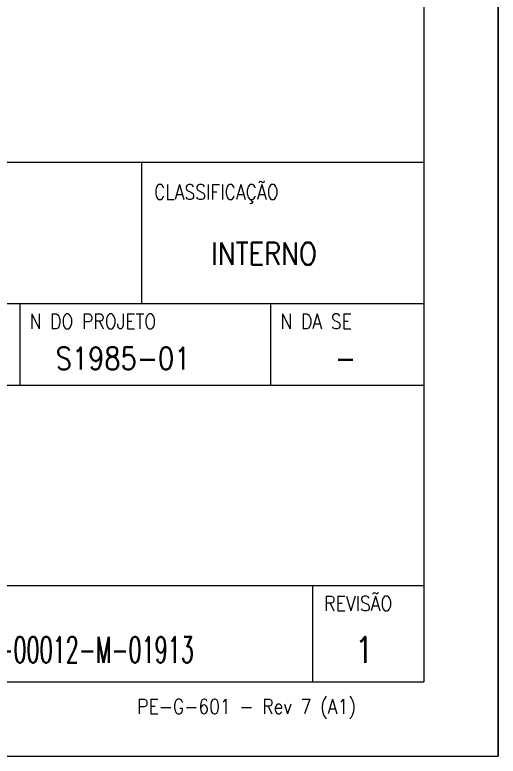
# Model space of a CAD drawing. Header units: millimetres. Extents: x 0 to 16820, y 0 to 11880.
# Drawn here: x 15519 to 16820, y 0 to 1997 of the extents above; entities that cross this region are included whole.
import ezdxf

# ---------------------------------------------------------------- set-up
doc = ezdxf.new("R2010")
doc.units = ezdxf.units.MM
doc.linetypes.add('XKITLINE00', pattern=[0])
doc.layers.add('Drawing sheet', color=3, linetype='Continuous', lineweight=0)
doc.layers.add('Other object type', color=7, linetype='Continuous', lineweight=0)
doc.styles.add('ROMANS', font='romans__.ttf')
doc.styles.add('SIMPLEX', font='simplex_.ttf')

# ---------------------------------------------------------------- blocks, each defined once
blk = doc.blocks.new('*A557')
at = {"layer": 'Drawing sheet', "color": 5, "linetype": 'XKITLINE00', "lineweight": 0}
for p, q in [((841, 0), (841, 594)), ((0, 0), (841, 0))]:
    blk.add_line(p, q, dxfattribs=at)
blk = doc.blocks.new('*A561')
at = {"layer": 'Other object type', "color": 5, "linetype": 'XKITLINE00', "lineweight": 0}
for p, q in [((656, 80), (831, 80)), ((656, 61), (831, 61)), ((656, 50), (831, 50)), ((656, 23), (831, 23))]:
    blk.add_line(p, q, dxfattribs=at)
at = {"layer": 'Other object type', "color": 4, "linetype": 'XKITLINE00', "lineweight": 0}
for p, q in [((793, 80), (793, 61)), ((776.621, 61), (776.621, 50)), ((810.382, 61), (810.382, 50)), ((816, 23), (816, 10))]:
    blk.add_line(p, q, dxfattribs=at)
at = {"layer": 'Other object type', "color": 3, "style": 'ROMANS', "width": 0.85}
for s, p in [('CLASSIFICAÇÃO', (794.7, 75)), ('N DO PROJETO', (777.93, 57.571)), ('N DA SE', (811.691, 57.571)), ('REVISÃO', (817.583, 19.571))]:
    blk.add_text(s, height=2, dxfattribs=at).set_placement(p)
at = {"layer": 'Other object type', "color": 1, "style": 'ROMANS', "width": 0.85}
for s, p in [('INTERNO', (802.4, 66.2)), ('S1985-01', (781.442, 52.088)), ('-', (819.035, 52.088))]:
    blk.add_text(s, height=3, dxfattribs=at).set_placement(p)
at = {"layer": 'Other object type', "color": 5, "style": 'ROMANS'}
for s, width, p in [('DF-0000CF-M-00012-M-01913', 0.5865, (752.889, 12.595)), ('1', 0.85, (821.701, 12.595))]:
    blk.add_text(s, height=3.5, dxfattribs=dict(at, width=width)).set_placement(p)
blk = doc.blocks.new('*A566')
at = {"layer": 'Other object type', "color": 7, "linetype": 'XKITLINE00', "lineweight": 0}
for p in [(841, 594), (0, 0)]:
    blk.add_line(p, (841, 0), dxfattribs=at)
at = {"layer": 'Other object type', "color": 6, "linetype": 'XKITLINE00', "lineweight": 0}
for p in [(831, 584), (25, 10)]:
    blk.add_line(p, (831, 10), dxfattribs=at)
at = {"layer": 'Other object type', "color": 3, "style": 'SIMPLEX', "width": 0.85}
blk.add_text('PE-G-601 - Rev 7 (A1)', height=2, dxfattribs=at).set_placement((792.417, 5.691))

msp = doc.modelspace()

# ---------------------------------------------------------------- block references
at = {"lineweight": 0, "xscale": 20, "yscale": 20, "zscale": 20}
for name in ['*A557', '*A566', '*A561']:
    msp.add_blockref(name, (0, 0), dxfattribs=at)

doc.saveas('drawing.dxf')
